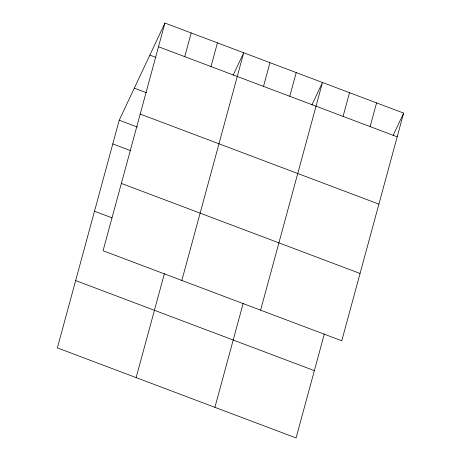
<?xml version="1.0" encoding="UTF-8"?>
<svg xmlns="http://www.w3.org/2000/svg" width="461" height="461" viewBox="0 0 461 461"><rect width="100%" height="100%" fill="white"/><g stroke="black" fill="none" stroke-linecap="round" stroke-linejoin="round"><path stroke-width="0.69" d="M164.929 23.05L103.068 250.738L341.774 340.788L403.634 113.106L164.929 23.05L119.226 120.212L57.366 347.894L296.071 437.95L324.337 333.92M184.746 56.663L191.188 32.956M211.005 66.568L217.442 42.861M136.139 377.611L164.404 273.586M181.841 280.455L243.702 52.767L233.145 75.212M263.519 86.38L269.956 62.673M289.773 96.286L296.216 72.579M214.912 407.334L243.178 303.303M260.615 310.172L322.475 82.484L311.918 104.929M343.088 116.397L349.524 92.69M370.137 126.602L376.579 102.895M393.077 135.546L403.634 113.106M158.486 46.757L397.192 136.813M149.848 55.113L155.91 57.4M134.312 88.149L146.431 92.719M140.202 114.069L378.902 204.125M119.226 120.212L137.407 127.069M112.789 143.918L130.964 150.776M121.358 183.42L360.058 273.477M94.499 211.23L112.006 217.834M75.656 280.582L314.362 370.638"/></g></svg>
